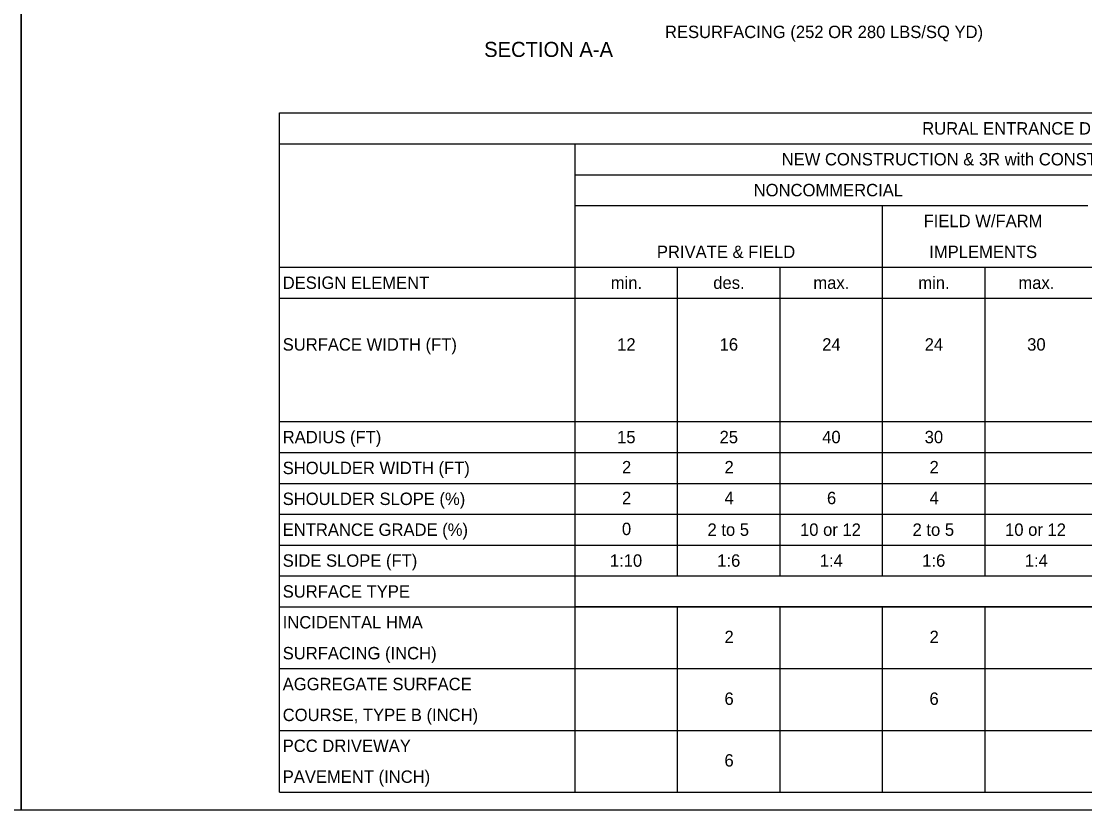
# Model space of a CAD drawing. Extents: x 2261615 to 2262899, y -3123943 to -3123543.
# Drawn here: x 2262269 to 2262515.8, y -3123943.1 to -3123760.1 of the extents above; entities that cross this region are included whole.
import ezdxf

# ---------------------------------------------------------------- set-up
doc = ezdxf.new("R2010")
doc.units = 0
doc.layers.add('Default', color=7, linetype='Continuous')
doc.layers.add('RD_Pr_Roadway_Notes', color=7, linetype='Continuous')

msp = doc.modelspace()

# ---------------------------------------------------------------- linework, layer by layer
at = {"layer": 'Default'}
for points in [[(2261639, -3123943.1), (2262269, -3123943.1), (2262269, -3123543.1), (2261639, -3123543.1)], [(2262269, -3123943.1), (2262899, -3123943.1), (2262899, -3123543.1), (2262269, -3123543.1)]]:
    msp.add_lwpolyline(points, close=True, dxfattribs=at)
at = {"layer": 'RD_Pr_Roadway_Notes'}
for p, q in [((2262328.9, -3123781.33), (2262730.63, -3123781.33)), ((2262328.9, -3123939), (2262328.9, -3123781.33)), ((2262328.9, -3123788.5), (2262730.63, -3123788.5)), ((2262397.55, -3123939), (2262397.55, -3123788.5)), ((2262397.55, -3123795.67), (2262730.63, -3123795.67)), ((2262397.55, -3123802.83), (2262516.51, -3123802.83)), ((2262468.92, -3123888.83), (2262468.92, -3123802.83)), ((2262328.9, -3123817.17), (2262730.63, -3123817.17)), ((2262421.34, -3123888.83), (2262421.34, -3123817.17)), ((2262445.13, -3123888.83), (2262445.13, -3123817.17)), ((2262492.71, -3123888.83), (2262492.71, -3123817.17)), ((2262328.9, -3123824.33), (2262730.63, -3123824.33)), ((2262328.9, -3123853), (2262587.88, -3123853)), ((2262328.9, -3123860.17), (2262587.88, -3123860.17)), ((2262328.9, -3123867.33), (2262587.88, -3123867.33)), ((2262328.9, -3123874.5), (2262587.88, -3123874.5)), ((2262328.9, -3123881.67), (2262587.88, -3123881.67)), ((2262328.9, -3123888.83), (2262730.63, -3123888.83)), ((2262328.9, -3123896), (2262730.63, -3123896)), ((2262421.34, -3123939), (2262421.34, -3123896)), ((2262445.13, -3123939), (2262445.13, -3123896)), ((2262468.92, -3123939), (2262468.92, -3123896)), ((2262492.71, -3123939), (2262492.71, -3123896)), ((2262328.9, -3123910.33), (2262730.63, -3123910.33)), ((2262328.9, -3123924.67), (2262730.63, -3123924.67)), ((2262328.9, -3123939), (2262730.63, -3123939))]:
    msp.add_line(p, q, dxfattribs=at)
msp.add_lwpolyline([(2262397.55, -3123888.83), (2262730.63, -3123888.83), (2262730.63, -3123896), (2262397.55, -3123896)], close=True, dxfattribs=at)

# ---------------------------------------------------------------- texts
for s, height, p in [('RESURFACING (252 OR 280 LBS/SQ YD)', 2.88, (2262418.4, -3123763.96)), ('SECTION A-A', 3.5, (2262376.44, -3123768.34)), ('RURAL ENTRANCE DESIGN STANDARDS (PPM 40-09)', 2.88, (2262478.11, -3123786.36)), ('NEW CONSTRUCTION & 3R with CONSTRUCTION', 2.88, (2262445.48, -3123793.52)), ('NONCOMMERCIAL', 2.88, (2262438.99, -3123800.69)), ('FIELD W/FARM', 2.88, (2262478.43, -3123807.86)), ('PRIVATE & FIELD', 2.88, (2262416.53, -3123815.02)), ('IMPLEMENTS', 2.88, (2262479.74, -3123815.02)), ('DESIGN ELEMENT', 2.88, (2262329.68, -3123822.19)), ('min.', 2.88, (2262405.82, -3123822.19)), ('des.', 2.88, (2262429.61, -3123822.19)), ('max.', 2.88, (2262452.84, -3123822.19)), ('min.', 2.88, (2262477.19, -3123822.19)), ('max.', 2.88, (2262500.43, -3123822.19)), ('SURFACE WIDTH (FT)', 2.88, (2262329.68, -3123836.52)), ('12', 2.88, (2262407.31, -3123836.52)), ('16', 2.88, (2262431.09, -3123836.52)), ('24', 2.88, (2262454.89, -3123836.52)), ('24', 2.88, (2262478.68, -3123836.52)), ('30', 2.88, (2262502.47, -3123836.52)), ('RADIUS (FT)', 2.88, (2262329.68, -3123858.02)), ('15', 2.88, (2262407.29, -3123858.02)), ('25', 2.88, (2262431.08, -3123858.02)), ('40', 2.88, (2262454.89, -3123858.02)), ('30', 2.88, (2262478.68, -3123858.02)), ('SHOULDER WIDTH (FT)', 2.88, (2262329.68, -3123865.19)), ('2', 2.88, (2262408.43, -3123865.01)), ('2', 2.88, (2262432.22, -3123865.01)), ('2', 2.88, (2262479.81, -3123865.01)), ('SHOULDER SLOPE (%)', 2.88, (2262329.68, -3123872.36)), ('2', 2.88, (2262408.43, -3123872.17)), ('4', 2.88, (2262432.21, -3123872.17)), ('6', 2.88, (2262456, -3123872.17)), ('4', 2.88, (2262479.8, -3123872.17)), ('ENTRANCE GRADE (%)', 2.88, (2262329.68, -3123879.52)), ('0', 2.88, (2262408.42, -3123879.34)), ('2 to 5', 2.88, (2262428.28, -3123879.52)), ('10 or 12', 2.88, (2262449.75, -3123879.52)), ('2 to 5', 2.88, (2262475.87, -3123879.52)), ('10 or 12', 2.88, (2262497.34, -3123879.52)), ('SIDE SLOPE (FT)', 2.88, (2262329.68, -3123886.69)), ('1:10', 2.88, (2262405.62, -3123886.69)), ('1:6', 2.88, (2262430.53, -3123886.69)), ('1:4', 2.88, (2262454.33, -3123886.69)), ('1:6', 2.88, (2262478.11, -3123886.69)), ('1:4', 2.88, (2262501.91, -3123886.69)), ('SURFACE TYPE', 2.88, (2262329.68, -3123893.86)), ('INCIDENTAL HMA', 2.88, (2262329.68, -3123901.02)), ('2', 2.88, (2262432.22, -3123904.42)), ('2', 2.88, (2262479.81, -3123904.42)), ('SURFACING (INCH)', 2.88, (2262329.68, -3123908.19)), ('AGGREGATE SURFACE', 2.88, (2262329.68, -3123915.36)), ('6', 2.88, (2262432.21, -3123918.76)), ('6', 2.88, (2262479.79, -3123918.76)), ('COURSE, TYPE B (INCH)', 2.88, (2262329.68, -3123922.52)), ('PCC DRIVEWAY', 2.88, (2262329.68, -3123929.69)), ('6', 2.88, (2262432.21, -3123933.09)), ('PAVEMENT (INCH)', 2.88, (2262329.68, -3123936.86))]:
    msp.add_text(s, height=height, dxfattribs=at).set_placement(p)

doc.saveas('drawing.dxf')
